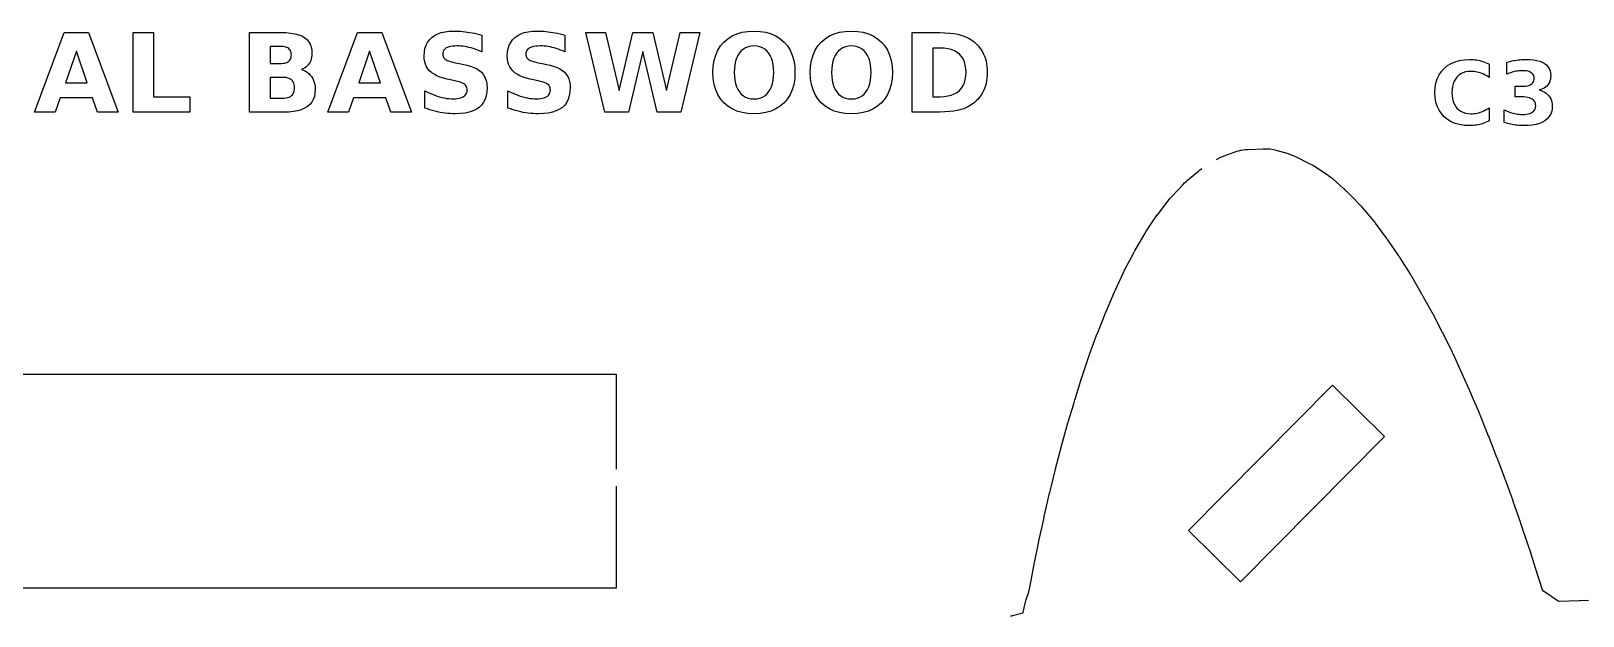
# Model space of a CAD drawing. Header units: millimetres. Extents: x 1 to 293, y 4 to 294.
# Drawn here: x 116.3 to 175.4, y 267.8 to 290.1 of the extents above; entities that cross this region are included whole.
import ezdxf

# ---------------------------------------------------------------- set-up
doc = ezdxf.new("R2010")
doc.units = ezdxf.units.MM
doc.layers.add('CUT', color=1, linetype='CONTINUOUS')
doc.layers.add('ENGRAVE', color=5, linetype='CONTINUOUS')

msp = doc.modelspace()

# ---------------------------------------------------------------- linework, layer by layer
at = {"layer": 'CUT', "color": 1}
for points in [[(161.4458, 285.1982), (161.4743, 285.2151), (161.5244, 285.2433), (161.551, 285.2576), (161.6545, 285.3074), (161.6823, 285.3194), (161.7356, 285.341), (162.013, 285.4464), (162.0824, 285.4706), (162.1523, 285.4928), (162.2229, 285.5132), (162.3011, 285.5334), (162.3695, 285.5492), (162.4056, 285.5566), (162.5444, 285.5773), (162.5811, 285.5808), (162.6511, 285.5857), (163.2303, 285.6108), (163.2958, 285.6121), (163.3289, 285.6119), (163.4728, 285.6034), (163.6149, 285.5797), (163.6744, 285.5665), (163.7593, 285.5448), (164.1729, 285.4241), (164.2293, 285.4063), (164.2589, 285.3963), (164.3691, 285.3532), (164.3976, 285.3406), (164.4512, 285.3155), (164.9817, 285.052), (165.0471, 285.0173), (165.1114, 284.9808), (165.1748, 284.9425), (165.6619, 284.6292), (165.707, 284.5989), (165.7305, 284.5824), (165.8169, 284.5163), (165.8389, 284.498), (165.88, 284.4624), (166.286, 284.096), (166.2931, 284.0896), (166.3413, 284.0454), (166.3658, 284.0224), (166.3893, 283.9998), (166.4127, 283.9766), (166.6649, 283.7216), (166.8853, 283.4987), (166.9236, 283.4583), (166.961, 283.4173), (166.9975, 283.3754), (167.4248, 282.8646), (167.4498, 282.8338), (167.4744, 282.8027), (167.4985, 282.7711), (167.927, 282.1924), (167.94, 282.1744), (167.9529, 282.1564), (167.9657, 282.1383), (168.3877, 281.527), (168.4029, 281.5045), (168.4179, 281.4818), (168.4326, 281.459), (168.8286, 280.8323), (168.8433, 280.8085), (168.8578, 280.7844), (168.8721, 280.7603), (169.2598, 280.0855), (169.2636, 280.0789), (169.2674, 280.0722), (169.2711, 280.0656), (169.3371, 279.9477), (169.6567, 279.3809), (169.6683, 279.3598), (169.6798, 279.3386), (169.6911, 279.3172), (170.0515, 278.6202), (170.0582, 278.6071), (170.0649, 278.5939), (170.0714, 278.5806), (170.4227, 277.8629), (170.4308, 277.8462), (170.4387, 277.8295), (170.4465, 277.8127), (170.5219, 277.647), (170.786, 277.0732), (170.79, 277.0643), (170.7941, 277.0554), (170.7981, 277.0465), (171.1355, 276.2841), (171.1403, 276.2732), (171.4168, 275.6332), (171.4712, 275.5078), (171.4789, 275.4896), (171.4865, 275.4714), (171.4939, 275.4532), (171.8028, 274.6796), (171.8056, 274.6725), (171.8084, 274.6654), (171.8112, 274.6583), (172.1196, 273.8597), (172.122, 273.8534), (172.1244, 273.8471), (172.1268, 273.8408), (172.1487, 273.7824), (172.4298, 273.0402), (172.4331, 273.0314), (172.4364, 273.0226), (172.4396, 273.0138), (172.7329, 272.2056), (172.7357, 272.1979), (172.7384, 272.1901), (172.7412, 272.1823), (172.8026, 272.0064), (173.0278, 271.3633), (173.0302, 271.3566), (173.0325, 271.3498), (173.0348, 271.343), (173.3125, 270.5223), (173.3164, 270.5105), (173.3203, 270.4987), (173.3241, 270.4869), (173.3812, 270.3072), (173.591, 269.6517), (173.5933, 269.6442), (173.8501, 268.8253), (173.8555, 268.8096), (173.8572, 268.8056), (173.8605, 268.8028), (173.8739, 268.793), (174.4652, 268.3834), (174.4788, 268.3744), (174.4825, 268.3723), (174.4869, 268.3721), (174.503, 268.3724), (175.2648, 268.4058), (175.2734, 268.4062), (175.282, 268.4065), (175.2907, 268.4068), (175.6267, 268.4171)], [(153.5963, 267.8125), (153.6126, 267.8142), (153.6565, 267.822), (153.6724, 267.826), (154.0701, 267.9352), (154.0738, 267.9363), (154.0748, 267.94), (154.1584, 268.2947), (154.1707, 268.3428), (154.1839, 268.3907), (154.198, 268.4383), (154.2902, 268.7303), (154.2997, 268.7639), (154.3083, 268.7976), (154.3159, 268.8317), (154.4865, 269.7098), (154.4879, 269.717), (154.4894, 269.7243), (154.4909, 269.7315), (154.5124, 269.836), (154.6748, 270.6444), (154.6769, 270.6547), (154.6791, 270.6649), (154.6812, 270.6751), (154.8118, 271.2761), (154.8743, 271.5704), (154.8769, 271.5824), (154.8796, 271.5945), (154.8823, 271.6065), (155.0872, 272.4912), (155.0894, 272.5007), (155.0917, 272.5101), (155.094, 272.5196), (155.1543, 272.7638), (155.3103, 273.4003), (155.3122, 273.408), (155.3141, 273.4156), (155.3161, 273.4233), (155.5384, 274.2864), (155.5415, 274.298), (155.5465, 274.317), (155.551, 274.3333), (155.7868, 275.1725), (155.7906, 275.1857), (155.7944, 275.1989), (155.7983, 275.212), (156.0061, 275.8976), (156.0496, 276.0441), (156.0528, 276.0546), (156.0561, 276.0653), (156.0594, 276.076), (156.3207, 276.9055), (156.3236, 276.9146), (156.3265, 276.9237), (156.3294, 276.9327), (156.544, 277.5815), (156.5923, 277.7293), (156.6014, 277.756), (156.6107, 277.7827), (156.6204, 277.8093), (156.9054, 278.5703), (156.9112, 278.5855), (156.9171, 278.6006), (156.9231, 278.6157), (157.2305, 279.3793), (157.236, 279.3928), (157.2416, 279.4063), (157.2473, 279.4198), (157.2555, 279.439), (157.5571, 280.1567), (157.5685, 280.1829), (157.5801, 280.209), (157.592, 280.235), (157.9171, 280.9246), (157.9307, 280.9525), (157.9446, 280.9803), (157.9588, 281.0079), (158.2825, 281.6192), (158.3097, 281.6709), (158.323, 281.6956), (158.3367, 281.7203), (158.3506, 281.7449), (158.7127, 282.3687), (158.7358, 282.4069), (158.7595, 282.4448), (158.7838, 282.4822), (159.1665, 283.0505), (159.1921, 283.0872), (159.2184, 283.1235), (159.2452, 283.1593), (159.644, 283.6735), (159.6835, 283.7221), (159.7242, 283.7697), (159.7659, 283.8164), (160.1735, 284.2509), (160.2291, 284.3068), (160.2863, 284.361), (160.3452, 284.4136), (160.7707, 284.7716), (160.8135, 284.8062), (160.8365, 284.8239), (160.8898, 284.8617)], [(81.425, 273.252), (81.425, 277.027), (138.575, 277.027), (138.575, 273.402)], [(138.575, 272.752), (138.575, 268.877), (81.425, 268.877), (81.425, 272.602)]]:
    msp.add_lwpolyline(points, dxfattribs=at)
msp.add_lwpolyline([(162.3666, 269.1103), (167.8474, 274.6461), (165.8647, 276.6091), (160.3839, 271.0733), (162.3666, 269.1103)], close=True, dxfattribs=at)
at = {"layer": 'ENGRAVE', "color": 5}
for points in [[(119.5961, 287), (118.8088, 287), (118.6175, 287.5534), (117.3927, 287.5534), (117.1995, 287), (116.4121, 287), (117.5372, 290.0375), (118.471, 290.0375), (119.5961, 287)], [(120.1656, 287), (120.1656, 290.0375), (120.9489, 290.0375), (120.9489, 287.592), (122.3242, 287.592), (122.3242, 287), (120.1656, 287)], [(127.0089, 288.2867), (127.0435, 288.2135), (127.0704, 288.1353), (127.0896, 288.0521), (127.1011, 287.9639), (127.105, 287.8708), (127.0967, 287.7305), (127.072, 287.6027), (127.0307, 287.4873), (126.973, 287.3843), (126.8987, 287.2938), (126.8079, 287.2157), (126.7003, 287.1498), (126.5756, 287.0958), (126.4336, 287.0539), (126.2745, 287.024), (126.0981, 287.006), (125.9046, 287), (124.6046, 287), (124.6046, 290.0375), (125.7805, 290.0375), (125.9817, 290.0322), (126.1636, 290.0163), (126.326, 289.9897), (126.4691, 289.9525), (126.5928, 289.9047), (126.6971, 289.8463), (126.7838, 289.7761), (126.8547, 289.6932), (126.9099, 289.5976), (126.9493, 289.4891), (126.973, 289.3679), (126.9809, 289.2339), (126.978, 289.1618), (126.9693, 289.0934), (126.9549, 289.0287), (126.9348, 288.9676), (126.9088, 288.9102), (126.8771, 288.8565), (126.8399, 288.8068), (126.7975, 288.7617), (126.75, 288.7209), (126.6972, 288.6847), (126.6392, 288.6529), (126.576, 288.6256), (126.6569, 288.5977), (126.7315, 288.563), (126.7998, 288.5213), (126.8617, 288.4728), (126.9174, 288.4173), (126.9666, 288.355), (127.0089, 288.2867)], [(130.769, 287), (129.9816, 287), (129.7904, 287.5534), (128.5656, 287.5534), (128.3723, 287), (127.585, 287), (128.71, 290.0375), (129.6439, 290.0375), (130.769, 287)], [(133.1241, 289.4238), (133.0437, 289.4473), (132.964, 289.4679), (132.8854, 289.4853), (132.8083, 289.4995), (132.7326, 289.5106), (132.6584, 289.5185), (132.5857, 289.5232), (132.5144, 289.5248), (132.4249, 289.5227), (132.3435, 289.5162), (132.2703, 289.5055), (132.2052, 289.4905), (132.1482, 289.4711), (132.0994, 289.4475), (132.0583, 289.4194), (132.0248, 289.3865), (131.9987, 289.3488), (131.98, 289.3065), (131.9688, 289.2593), (131.9651, 289.2074), (131.9676, 289.1682), (131.9751, 289.132), (131.9877, 289.0988), (132.0053, 289.0686), (132.028, 289.0414), (132.0556, 289.0172), (132.0899, 288.995), (132.1324, 288.9739), (132.183, 288.9539), (132.2419, 288.9349), (132.3089, 288.917), (132.3842, 288.9002), (132.7179, 288.8331), (132.8786, 288.7962), (133.023, 288.7535), (133.1512, 288.7049), (133.2631, 288.6504), (133.3587, 288.5901), (133.4381, 288.5238), (133.5033, 288.4498), (133.5567, 288.3661), (133.5983, 288.2726), (133.628, 288.1694), (133.6458, 288.0565), (133.6517, 287.9338), (133.6434, 287.7735), (133.6186, 287.6274), (133.5772, 287.4957), (133.5192, 287.3782), (133.4447, 287.275), (133.3536, 287.1862), (133.2456, 287.1112), (133.12, 287.05), (132.977, 287.0023), (132.8165, 286.9682), (132.6386, 286.9478), (132.4432, 286.941), (132.3468, 286.9425), (132.2504, 286.9471), (132.1538, 286.9547), (132.0571, 286.9654), (131.9603, 286.9791), (131.8634, 286.9959), (131.7664, 287.0157), (131.6694, 287.0384), (131.5724, 287.0641), (131.4755, 287.0927), (131.3785, 287.1242), (131.2815, 287.1587), (131.2815, 287.8199), (131.3779, 287.7705), (131.4733, 287.7253), (131.5676, 287.6844), (131.6608, 287.6477), (131.753, 287.6152), (131.844, 287.587), (131.934, 287.563), (132.023, 287.5434), (132.1108, 287.5282), (132.1976, 287.5173), (132.2833, 287.5108), (132.3679, 287.5086), (132.45, 287.511), (132.5255, 287.5181), (132.5943, 287.53), (132.6564, 287.5466), (132.7118, 287.568), (132.7606, 287.5941), (132.8022, 287.6246), (132.8363, 287.6592), (132.8628, 287.6978), (132.8817, 287.7406), (132.8931, 287.7874), (132.8969, 287.8382), (132.8943, 287.8839), (132.8866, 287.9259), (132.8737, 287.9644), (132.8557, 287.9992), (132.8326, 288.0304), (132.8043, 288.0579), (132.7684, 288.0833), (132.7221, 288.1077), (132.6657, 288.1312), (132.5991, 288.1538), (132.5222, 288.1755), (132.4351, 288.1963), (132.1319, 288.2634), (131.9868, 288.2992), (131.8553, 288.3414), (131.7375, 288.3901), (131.6332, 288.4452), (131.5426, 288.5067), (131.4656, 288.5747), (131.4013, 288.65), (131.3486, 288.7336), (131.3077, 288.8255), (131.2784, 288.9255), (131.2609, 289.0339), (131.255, 289.1505), (131.2632, 289.2959), (131.2876, 289.4297), (131.3283, 289.5518), (131.3853, 289.6623), (131.4585, 289.7611), (131.548, 289.8483), (131.6528, 289.9229), (131.7718, 289.9839), (131.9051, 290.0314), (132.0526, 290.0653), (132.2143, 290.0857), (132.3903, 290.0924), (132.4741, 290.0914), (132.5587, 290.0883), (132.6441, 290.083), (132.7303, 290.0757), (132.8173, 290.0663), (132.905, 290.0548), (132.9937, 290.0412), (133.0834, 290.0255), (133.1741, 290.0078), (133.2658, 289.9879), (133.3586, 289.9659), (133.4523, 289.9419), (133.4523, 289.299), (133.3692, 289.3348), (133.2868, 289.3675), (133.2051, 289.3972), (133.1241, 289.4238)], [(136.2916, 289.4238), (136.2113, 289.4473), (136.1316, 289.4679), (136.053, 289.4853), (135.9758, 289.4995), (135.9002, 289.5106), (135.826, 289.5185), (135.7532, 289.5232), (135.682, 289.5248), (135.5924, 289.5227), (135.5111, 289.5162), (135.4378, 289.5055), (135.3727, 289.4905), (135.3158, 289.4711), (135.2669, 289.4475), (135.2259, 289.4194), (135.1923, 289.3865), (135.1662, 289.3488), (135.1476, 289.3065), (135.1364, 289.2593), (135.1326, 289.2074), (135.1352, 289.1682), (135.1427, 289.132), (135.1553, 289.0988), (135.1729, 289.0686), (135.1955, 289.0414), (135.2232, 289.0172), (135.2575, 288.995), (135.2999, 288.9739), (135.3506, 288.9539), (135.4095, 288.9349), (135.4765, 288.917), (135.5518, 288.9002), (135.8854, 288.8331), (136.0461, 288.7962), (136.1906, 288.7535), (136.3188, 288.7049), (136.4307, 288.6504), (136.5263, 288.5901), (136.6056, 288.5238), (136.6709, 288.4498), (136.7243, 288.3661), (136.7658, 288.2726), (136.7955, 288.1694), (136.8133, 288.0565), (136.8193, 287.9338), (136.811, 287.7735), (136.7861, 287.6274), (136.7447, 287.4957), (136.6868, 287.3782), (136.6123, 287.275), (136.5212, 287.1862), (136.4131, 287.1112), (136.2876, 287.05), (136.1446, 287.0023), (135.9841, 286.9682), (135.8062, 286.9478), (135.6108, 286.941), (135.5144, 286.9425), (135.4179, 286.9471), (135.3214, 286.9547), (135.2247, 286.9654), (135.1278, 286.9791), (135.0309, 286.9959), (134.9339, 287.0157), (134.837, 287.0384), (134.74, 287.0641), (134.643, 287.0927), (134.546, 287.1242), (134.4491, 287.1587), (134.4491, 287.8199), (134.5455, 287.7705), (134.6409, 287.7253), (134.7352, 287.6844), (134.8284, 287.6477), (134.9205, 287.6152), (135.0116, 287.587), (135.1016, 287.563), (135.1905, 287.5434), (135.2784, 287.5282), (135.3651, 287.5173), (135.4509, 287.5108), (135.5355, 287.5086), (135.6176, 287.511), (135.693, 287.5181), (135.7618, 287.53), (135.8239, 287.5466), (135.8794, 287.568), (135.9281, 287.5941), (135.9698, 287.6246), (136.0039, 287.6592), (136.0304, 287.6978), (136.0493, 287.7406), (136.0607, 287.7874), (136.0645, 287.8382), (136.0619, 287.8839), (136.0542, 287.9259), (136.0413, 287.9644), (136.0233, 287.9992), (136.0002, 288.0304), (135.9719, 288.0579), (135.9359, 288.0833), (135.8897, 288.1077), (135.8333, 288.1312), (135.7666, 288.1538), (135.6897, 288.1755), (135.6026, 288.1963), (135.2995, 288.2634), (135.1544, 288.2992), (135.0229, 288.3414), (134.905, 288.3901), (134.8008, 288.4452), (134.7102, 288.5067), (134.6332, 288.5747), (134.5688, 288.65), (134.5162, 288.7336), (134.4753, 288.8255), (134.446, 288.9255), (134.4285, 289.0339), (134.4226, 289.1505), (134.4307, 289.2959), (134.4552, 289.4297), (134.4958, 289.5518), (134.5528, 289.6623), (134.6261, 289.7611), (134.7156, 289.8483), (134.8204, 289.9229), (134.9394, 289.9839), (135.0726, 290.0314), (135.2201, 290.0653), (135.3819, 290.0857), (135.5579, 290.0924), (135.6417, 290.0914), (135.7263, 290.0883), (135.8117, 290.083), (135.8978, 290.0757), (135.9848, 290.0663), (136.0726, 290.0548), (136.1613, 290.0412), (136.2509, 290.0255), (136.3417, 290.0078), (136.4334, 289.9879), (136.5261, 289.9659), (136.6199, 289.9419), (136.6199, 289.299), (136.5368, 289.3348), (136.4544, 289.3675), (136.3727, 289.3972), (136.2916, 289.4238)], [(141.0122, 290.0375), (141.7568, 290.0375), (141.0407, 287), (140.1374, 287), (139.586, 289.3092), (139.0408, 287), (138.1375, 287), (137.4152, 290.0375), (138.1659, 290.0375), (138.6908, 287.8301), (139.2117, 290.0375), (139.9665, 290.0375), (140.4873, 287.8301), (141.0122, 290.0375)], [(144.9712, 289.6733), (145.098, 289.5248), (145.2018, 289.3584), (145.2825, 289.1744), (145.3401, 288.9726), (145.3747, 288.753), (145.3862, 288.5157), (145.3747, 288.279), (145.3401, 288.06), (145.2825, 287.8586), (145.2018, 287.6748), (145.098, 287.5086), (144.9712, 287.3601), (144.824, 287.232), (144.6592, 287.1273), (144.4768, 287.0458), (144.2767, 286.9876), (144.0591, 286.9526), (143.8237, 286.941), (143.589, 286.9526), (143.3717, 286.9876), (143.1719, 287.0458), (142.9896, 287.1273), (142.8247, 287.232), (142.6773, 287.3601), (142.5502, 287.5086), (142.4461, 287.6748), (142.3652, 287.8586), (142.3075, 288.06), (142.2728, 288.279), (142.2612, 288.5157), (142.2728, 288.753), (142.3075, 288.9726), (142.3652, 289.1744), (142.4461, 289.3584), (142.5502, 289.5248), (142.6773, 289.6733), (142.8247, 289.8014), (142.9896, 289.9062), (143.1719, 289.9877), (143.3717, 290.0459), (143.589, 290.0808), (143.8237, 290.0924), (144.0591, 290.0808), (144.2767, 290.0459), (144.4768, 289.9877), (144.6592, 289.9062), (144.824, 289.8014), (144.9712, 289.6733)], [(148.6799, 289.6733), (148.8067, 289.5248), (148.9105, 289.3584), (148.9912, 289.1744), (149.0489, 288.9726), (149.0834, 288.753), (149.095, 288.5157), (149.0834, 288.279), (149.0489, 288.06), (148.9912, 287.8586), (148.9105, 287.6748), (148.8067, 287.5086), (148.6799, 287.3601), (148.5328, 287.232), (148.368, 287.1273), (148.1855, 287.0458), (147.9855, 286.9876), (147.7678, 286.9526), (147.5325, 286.941), (147.2977, 286.9526), (147.0805, 286.9876), (146.8807, 287.0458), (146.6983, 287.1273), (146.5334, 287.232), (146.386, 287.3601), (146.2589, 287.5086), (146.1549, 287.6748), (146.074, 287.8586), (146.0162, 288.06), (145.9815, 288.279), (145.97, 288.5157), (145.9815, 288.753), (146.0162, 288.9726), (146.074, 289.1744), (146.1549, 289.3584), (146.2589, 289.5248), (146.386, 289.6733), (146.5334, 289.8014), (146.6983, 289.9062), (146.8807, 289.9877), (147.0805, 290.0459), (147.2977, 290.0808), (147.5325, 290.0924), (147.7678, 290.0808), (147.9855, 290.0459), (148.1855, 289.9877), (148.368, 289.9062), (148.5328, 289.8014), (148.6799, 289.6733)], [(151.7102, 289.9388), (151.8204, 289.9021), (151.9253, 289.8578), (152.0247, 289.8058), (152.1189, 289.7462), (152.2076, 289.679), (152.291, 289.6042), (152.3592, 289.5339), (152.4212, 289.4602), (152.4772, 289.3829), (152.527, 289.3022), (152.5708, 289.2179), (152.6084, 289.1301), (152.6401, 289.0386), (152.666, 288.9432), (152.6862, 288.8438), (152.7006, 288.7404), (152.7093, 288.6331), (152.7122, 288.5218), (152.7093, 288.4093), (152.7006, 288.3008), (152.6862, 288.1965), (152.666, 288.0964), (152.6401, 288.0003), (152.6084, 287.9084), (152.5708, 287.8203), (152.527, 287.7358), (152.4772, 287.6549), (152.4212, 287.5775), (152.3592, 287.5036), (152.291, 287.4333), (152.2069, 287.3585), (152.1174, 287.2913), (152.0225, 287.2317), (151.9221, 287.1797), (151.8163, 287.1354), (151.7051, 287.0987), (151.5817, 287.0685), (151.4392, 287.0439), (151.2778, 287.0247), (151.0974, 287.011), (150.8981, 287.0027), (150.6797, 287), (149.8537, 287), (149.8537, 290.0375), (150.6797, 290.0375), (150.9005, 290.0348), (151.1016, 290.0266), (151.2832, 290.0128), (151.4451, 289.9937), (151.5874, 289.969), (151.7102, 289.9388)], [(117.5881, 288.1169), (118.4202, 288.1169), (118.0051, 289.3254), (117.5881, 288.1169)], [(126.102, 288.943), (126.1312, 288.9722), (126.1551, 289.0058), (126.1737, 289.0437), (126.187, 289.0858), (126.1949, 289.1323), (126.1976, 289.183), (126.1949, 289.2332), (126.187, 289.2792), (126.1737, 289.3211), (126.1551, 289.3589), (126.1312, 289.3925), (126.102, 289.4221), (126.0676, 289.4473), (126.0283, 289.4679), (125.984, 289.4839), (125.9347, 289.4953), (125.8804, 289.5022), (125.8212, 289.5045), (125.3879, 289.5045), (125.3879, 288.8616), (125.8212, 288.8616), (125.8804, 288.8638), (125.9347, 288.8706), (125.984, 288.8819), (126.0283, 288.8977), (126.0676, 288.9181), (126.102, 288.943)], [(128.7609, 288.1169), (129.593, 288.1169), (129.178, 289.3254), (128.7609, 288.1169)], [(143.2683, 289.2603), (143.208, 289.1662), (143.1587, 289.06), (143.1203, 288.9419), (143.0929, 288.8118), (143.0764, 288.6698), (143.071, 288.5157), (143.0764, 288.3623), (143.0929, 288.2207), (143.1203, 288.091), (143.1587, 287.9732), (143.208, 287.8672), (143.2683, 287.7731), (143.3386, 287.6923), (143.4177, 287.6262), (143.5058, 287.5747), (143.6029, 287.538), (143.7088, 287.516), (143.8237, 287.5086), (143.9392, 287.516), (144.0457, 287.538), (144.1431, 287.5747), (144.2315, 287.6262), (144.3109, 287.6923), (144.3812, 287.7731), (144.4415, 287.8672), (144.4908, 287.9732), (144.5292, 288.091), (144.5566, 288.2207), (144.5731, 288.3623), (144.5785, 288.5157), (144.5731, 288.6698), (144.5566, 288.8118), (144.5292, 288.9419), (144.4908, 289.06), (144.4415, 289.1662), (144.3812, 289.2603), (144.3109, 289.3412), (144.2315, 289.4073), (144.1431, 289.4587), (144.0457, 289.4954), (143.9392, 289.5175), (143.8237, 289.5248), (143.7088, 289.5175), (143.6029, 289.4954), (143.5058, 289.4587), (143.4177, 289.4073), (143.3386, 289.3412), (143.2683, 289.2603)], [(146.9771, 289.2603), (146.9168, 289.1662), (146.8674, 289.06), (146.829, 288.9419), (146.8016, 288.8118), (146.7852, 288.6698), (146.7797, 288.5157), (146.7852, 288.3623), (146.8016, 288.2207), (146.829, 288.091), (146.8674, 287.9732), (146.9168, 287.8672), (146.9771, 287.7731), (147.0473, 287.6923), (147.1265, 287.6262), (147.2146, 287.5747), (147.3116, 287.538), (147.4176, 287.516), (147.5325, 287.5086), (147.648, 287.516), (147.7545, 287.538), (147.8519, 287.5747), (147.9403, 287.6262), (148.0196, 287.6923), (148.0899, 287.7731), (148.1502, 287.8672), (148.1996, 287.9732), (148.2379, 288.091), (148.2653, 288.2207), (148.2818, 288.3623), (148.2873, 288.5157), (148.2818, 288.6698), (148.2653, 288.8118), (148.2379, 288.9419), (148.1996, 289.06), (148.1502, 289.1662), (148.0899, 289.2603), (148.0196, 289.3412), (147.9403, 289.4073), (147.8519, 289.4587), (147.7545, 289.4954), (147.648, 289.5175), (147.5325, 289.5248), (147.4176, 289.5175), (147.3116, 289.4954), (147.2146, 289.4587), (147.1265, 289.4073), (147.0473, 289.3412), (146.9771, 289.2603)], [(151.5604, 287.7573), (151.6512, 287.8301), (151.7286, 287.9154), (151.7919, 288.0127), (151.8411, 288.122), (151.8763, 288.2433), (151.8974, 288.3766), (151.9045, 288.5218), (151.8975, 288.6664), (151.8764, 288.799), (151.8414, 288.9196), (151.7923, 289.0282), (151.7293, 289.1248), (151.6522, 289.2095), (151.5617, 289.2816), (151.4585, 289.3406), (151.3424, 289.3865), (151.2136, 289.4193), (151.0721, 289.4389), (150.9177, 289.4455), (150.637, 289.4455), (150.637, 287.592), (150.9177, 287.592), (151.0715, 287.5987), (151.2126, 287.6185), (151.3412, 287.6516), (151.4571, 287.6978), (151.5604, 287.7573)], [(171.7795, 286.6419), (171.7208, 286.6157), (171.6612, 286.592), (171.6009, 286.5707), (171.5397, 286.5519), (171.4777, 286.5354), (171.4149, 286.5215), (171.3511, 286.5101), (171.2865, 286.5013), (171.2209, 286.4949), (171.1544, 286.4911), (171.0871, 286.4899), (170.8917, 286.4993), (170.7104, 286.5276), (170.543, 286.5747), (170.3897, 286.6407), (170.2504, 286.7255), (170.1252, 286.8292), (170.0167, 286.9491), (169.928, 287.0823), (169.859, 287.229), (169.8098, 287.3891), (169.7802, 287.5627), (169.7703, 287.7496), (169.7802, 287.9371), (169.8098, 288.1111), (169.859, 288.2715), (169.928, 288.4184), (170.0167, 288.5518), (170.1252, 288.6717), (170.2504, 288.7754), (170.3897, 288.8602), (170.543, 288.9262), (170.7104, 288.9733), (170.8917, 289.0016), (171.0871, 289.011), (171.1544, 289.0098), (171.2209, 289.006), (171.2865, 288.9996), (171.3511, 288.9908), (171.4149, 288.9794), (171.4777, 288.9655), (171.5397, 288.949), (171.6009, 288.9302), (171.6612, 288.9089), (171.7208, 288.8852), (171.7795, 288.859), (171.8374, 288.8304), (171.8374, 288.3274), (171.7795, 288.3653), (171.7218, 288.3996), (171.6645, 288.4304), (171.6074, 288.4576), (171.5505, 288.4814), (171.494, 288.5016), (171.4371, 288.5185), (171.3791, 288.5323), (171.3202, 288.5431), (171.2603, 288.5508), (171.1994, 288.5554), (171.1375, 288.5569), (171.0297, 288.551), (170.9299, 288.5331), (170.8381, 288.5032), (170.7541, 288.4614), (170.6782, 288.4077), (170.6102, 288.3421), (170.5515, 288.266), (170.5035, 288.1808), (170.4661, 288.0866), (170.4395, 287.9833), (170.4235, 287.871), (170.4181, 287.7496), (170.4235, 287.6288), (170.4395, 287.5169), (170.4661, 287.4139), (170.5035, 287.32), (170.5515, 287.2349), (170.6102, 287.1588), (170.6782, 287.0932), (170.7541, 287.0395), (170.8381, 286.9977), (170.9299, 286.9678), (171.0297, 286.9499), (171.1375, 286.944), (171.1994, 286.9455), (171.2603, 286.9501), (171.3202, 286.9578), (171.3791, 286.9686), (171.4371, 286.9824), (171.494, 286.9993), (171.5505, 287.0195), (171.6074, 287.0433), (171.6645, 287.0705), (171.7218, 287.1013), (171.7795, 287.1356), (171.8374, 287.1735), (171.8374, 286.6705), (171.7795, 286.6419)], [(173.8153, 287.8235), (173.8874, 287.7946), (173.953, 287.7604), (174.0119, 287.7211), (174.0644, 287.6765), (174.1102, 287.6268), (174.1493, 287.572), (174.1812, 287.5126), (174.206, 287.4483), (174.2238, 287.3794), (174.2344, 287.3056), (174.238, 287.2272), (174.2303, 287.1115), (174.2072, 287.0056), (174.1688, 286.9092), (174.115, 286.8224), (174.0458, 286.7453), (173.9613, 286.6779), (173.862, 286.6204), (173.7486, 286.5734), (173.6211, 286.5369), (173.4795, 286.5108), (173.3238, 286.4951), (173.154, 286.4899), (173.0916, 286.4907), (173.0291, 286.4932), (172.9666, 286.4974), (172.9041, 286.5033), (172.8415, 286.5108), (172.7788, 286.52), (172.7163, 286.5309), (172.654, 286.5434), (172.5919, 286.5576), (172.53, 286.5735), (172.4684, 286.5911), (172.4069, 286.6103), (172.4069, 287.0937), (172.4655, 287.0656), (172.5238, 287.0399), (172.5821, 287.0166), (172.6402, 286.9957), (172.6982, 286.9772), (172.7561, 286.9611), (172.8137, 286.9474), (172.871, 286.9362), (172.928, 286.9275), (172.9846, 286.9213), (173.041, 286.9175), (173.097, 286.9163), (173.1768, 286.9187), (173.2501, 286.9259), (173.317, 286.9379), (173.3773, 286.9546), (173.4313, 286.9762), (173.4787, 287.0026), (173.5192, 287.0334), (173.5524, 287.0684), (173.5782, 287.1075), (173.5966, 287.1509), (173.6077, 287.1983), (173.6114, 287.25), (173.6076, 287.3031), (173.5963, 287.3517), (173.5774, 287.3958), (173.551, 287.4355), (173.517, 287.4707), (173.4755, 287.5014), (173.4266, 287.5275), (173.3705, 287.5489), (173.3072, 287.5655), (173.2367, 287.5774), (173.1591, 287.5845), (173.0742, 287.5869), (172.8236, 287.5869), (172.8236, 287.9905), (173.0873, 287.9905), (173.1626, 287.9926), (173.2312, 287.9988), (173.2932, 288.009), (173.3484, 288.0234), (173.397, 288.042), (173.4388, 288.0646), (173.4741, 288.0914), (173.503, 288.1225), (173.5255, 288.158), (173.5416, 288.1977), (173.5512, 288.2417), (173.5544, 288.29), (173.5513, 288.3349), (173.5419, 288.3763), (173.5263, 288.4141), (173.5045, 288.4484), (173.4764, 288.4792), (173.4421, 288.5065), (173.4021, 288.5298), (173.3569, 288.549), (173.3066, 288.5638), (173.2511, 288.5745), (173.1905, 288.5808), (173.1247, 288.583), (173.0742, 288.582), (173.0234, 288.5792), (172.9725, 288.5744), (172.9214, 288.5678), (172.8702, 288.5592), (172.8187, 288.5488), (172.7672, 288.5365), (172.7158, 288.5224), (172.6645, 288.5065), (172.6133, 288.4888), (172.5621, 288.4692), (172.5111, 288.4479), (172.5111, 288.9069), (172.5729, 288.9235), (172.6344, 288.9387), (172.6958, 288.9524), (172.757, 288.9647), (172.8181, 288.9756), (172.8789, 288.985), (172.9395, 288.9929), (172.9997, 288.9995), (173.0596, 289.0045), (173.1191, 289.0081), (173.1782, 289.0103), (173.237, 289.011), (173.3883, 289.0067), (173.5263, 288.9938), (173.651, 288.9722), (173.7625, 288.9419), (173.8608, 288.9031), (173.9458, 288.8556), (174.0177, 288.7994), (174.0765, 288.7345), (174.1222, 288.6609), (174.1549, 288.5785), (174.1745, 288.4875), (174.181, 288.3877), (174.1779, 288.3187), (174.1685, 288.2541), (174.1529, 288.1938), (174.1311, 288.1377), (174.103, 288.086), (174.0687, 288.0385), (174.0283, 287.9955), (173.9819, 287.9569), (173.9296, 287.9228), (173.8712, 287.8931), (173.8069, 287.868), (173.7367, 287.8473), (173.8153, 287.8235)], [(126.239, 287.6688), (126.2688, 287.7105), (126.2919, 287.7579), (126.3085, 287.8109), (126.3184, 287.8695), (126.3217, 287.9338), (126.3184, 287.9969), (126.3086, 288.0544), (126.2922, 288.1065), (126.2693, 288.1531), (126.2398, 288.1942), (126.2037, 288.2299), (126.161, 288.26), (126.1117, 288.2847), (126.0557, 288.3039), (125.993, 288.3176), (125.9237, 288.3258), (125.8477, 288.3285), (125.3879, 288.3285), (125.3879, 287.533), (125.8477, 287.533), (125.9231, 287.5358), (125.992, 287.5441), (126.0544, 287.558), (126.1103, 287.5773), (126.1598, 287.6023), (126.2027, 287.6327), (126.239, 287.6688)]]:
    msp.add_lwpolyline(points, close=True, dxfattribs=at)

doc.saveas('drawing.dxf')
